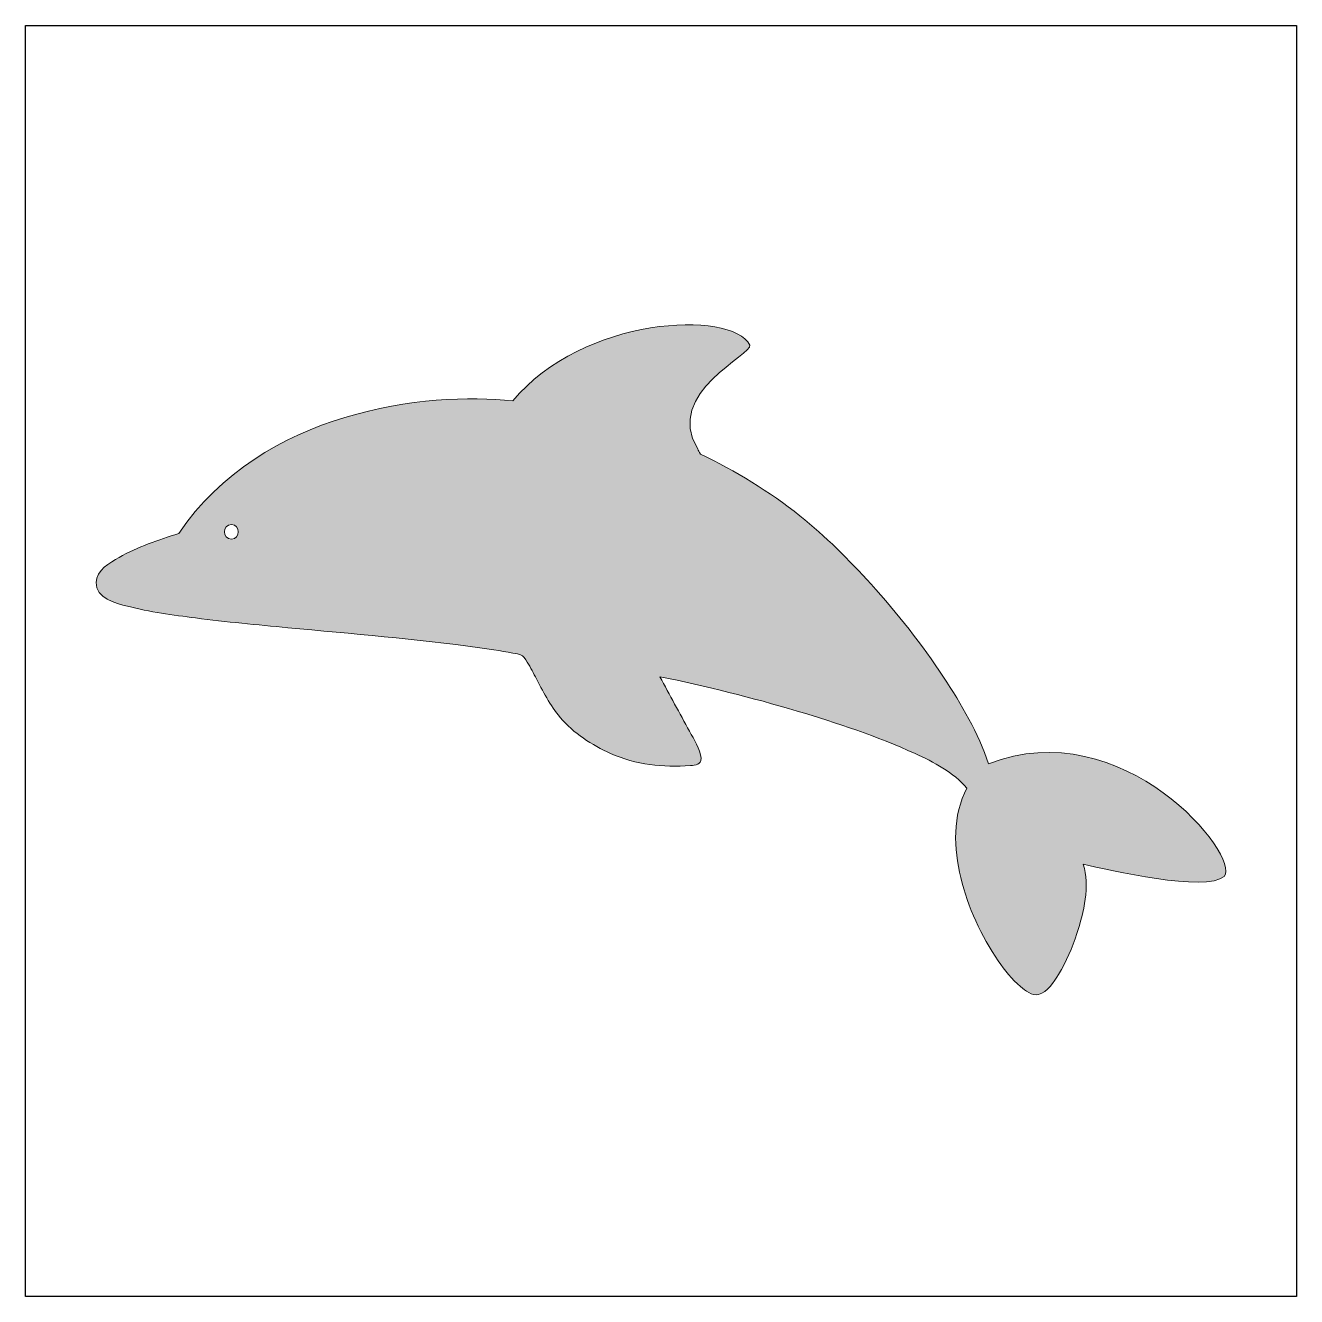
# Model space of a CAD drawing. Header units: inches. Extents: x 0 to 114, y 0 to 114.
import ezdxf

# ---------------------------------------------------------------- set-up
doc = ezdxf.new("R2010")
doc.units = ezdxf.units.IN
doc.header["$MEASUREMENT"] = 0
doc.layers.add('Image Background', color=7, linetype='Continuous')
doc.layers.add('Layer 1', color=7, linetype='Continuous')
picture_1 = doc.add_image_def('image1.png', size_in_pixel=(1350, 1350))

msp = doc.modelspace()

# ---------------------------------------------------------------- hatches: boundary and pattern name
at = {"layer": 'Layer 1', "true_color": 0xf9ec31}
h = msp.add_hatch(color=2, dxfattribs=at)
h.dxf.hatch_style = 2
edge = h.paths.add_edge_path()
edge.add_spline(control_points=[(82.56, 55.69), (80.61, 58.65), (78.41, 61.44), (76.04, 64.06), (74.06, 66.25), (71.94, 68.35), (69.64, 70.2), (66.9, 72.4), (63.84, 74.24), (60.69, 75.76), (60.6, 75.93), (60.51, 76.09), (60.45, 76.22), (57.36, 81.3), (65.49, 84.73), (65.14, 85.56), (63.49, 88.77), (50.1, 88.13), (43.82, 80.53), (36.15, 81.41), (21.27, 79.69), (13.79, 68.61), (11.96, 68.03), (10.1, 67.41), (8.42, 66.47), (7.62, 66.02), (6.37, 65.28), (6.35, 64.22), (6.32, 62.8), (8.12, 62.35), (9.18, 62.07), (11.18, 61.56), (13.25, 61.28), (15.3, 61.02), (18.06, 60.67), (20.83, 60.4), (23.61, 60.14), (29.36, 59.59), (35.14, 59.15), (40.86, 58.34), (41.99, 58.18), (43.12, 58), (44.24, 57.78), (44.66, 57.7), (44.78, 57.61), (45.01, 57.24), (45.32, 56.75), (45.59, 56.23), (45.86, 55.72), (46.52, 54.47), (47.17, 53.15), (48.09, 52.06), (49.26, 50.67), (50.96, 49.57), (52.61, 48.84), (54.89, 47.82), (57.33, 47.56), (59.8, 47.75), (60.25, 47.79), (60.8, 47.83), (60.75, 48.41), (60.69, 49.25), (60.1, 50.11), (59.71, 50.83), (58.83, 52.47), (57.91, 54.09), (57.06, 55.74), (61.21, 54.89), (65.32, 53.86), (69.38, 52.65), (72.98, 51.58), (76.57, 50.38), (80, 48.83), (81.68, 48.06), (83.43, 47.14), (84.66, 45.72), (83.35, 43.26), (83.47, 40.3), (84.11, 37.67), (84.75, 35.01), (85.92, 32.43), (87.48, 30.18), (88.06, 29.35), (88.7, 28.53), (89.48, 27.87), (89.89, 27.51), (90.51, 27.02), (91.1, 27.16), (91.9, 27.36), (92.49, 28.32), (92.89, 28.97), (93.6, 30.11), (94.13, 31.37), (94.54, 32.64), (95.16, 34.55), (95.75, 36.9), (95.12, 38.88), (97.43, 38.32), (106.15, 36.35), (107.8, 37.78), (109.33, 39.59), (98.69, 52.64), (86.6, 47.9), (85.69, 50.68), (84.16, 53.26), (82.56, 55.69)], knot_values=[0, 0, 0, 0, 1, 1, 1, 2, 2, 2, 3, 3, 3, 4, 4, 4, 5, 5, 5, 6, 6, 6, 7, 7, 7, 8, 8, 8, 9, 9, 9, 10, 10, 10, 11, 11, 11, 12, 12, 12, 13, 13, 13, 14, 14, 14, 15, 15, 15, 16, 16, 16, 17, 17, 17, 18, 18, 18, 19, 19, 19, 20, 20, 20, 21, 21, 21, 22, 22, 22, 23, 23, 23, 24, 24, 24, 25, 25, 25, 26, 26, 26, 27, 27, 27, 28, 28, 28, 29, 29, 29, 30, 30, 30, 31, 31, 31, 32, 32, 32, 33, 33, 33, 34, 34, 34, 35, 35, 35, 35], degree=3, periodic=1)
edge = h.paths.add_edge_path()
edge.add_spline(control_points=[(18.52, 69.41), (19.34, 69.41), (19.34, 68.12), (18.52, 68.12), (17.69, 68.12), (17.69, 69.41), (18.52, 69.41)], knot_values=[0, 0, 0, 0, 1, 1, 1, 2, 2, 2, 2], degree=3, periodic=1)

# ---------------------------------------------------------------- linework, layer by layer
at = {"layer": 'Layer 1', "lineweight": 0}
for points, knots in [([(82.56, 55.69), (80.61, 58.65), (78.41, 61.44), (76.04, 64.06), (74.06, 66.25), (71.94, 68.35), (69.64, 70.2), (66.9, 72.4), (63.84, 74.24), (60.69, 75.76), (60.6, 75.93), (60.51, 76.09), (60.45, 76.22), (57.36, 81.3), (65.49, 84.73), (65.14, 85.56), (63.49, 88.77), (50.1, 88.13), (43.82, 80.53), (36.15, 81.41), (21.27, 79.69), (13.79, 68.61), (11.96, 68.03), (10.1, 67.41), (8.42, 66.47), (7.62, 66.02), (6.37, 65.28), (6.35, 64.22), (6.32, 62.8), (8.12, 62.35), (9.18, 62.07), (11.18, 61.56), (13.25, 61.28), (15.3, 61.02), (18.06, 60.67), (20.83, 60.4), (23.61, 60.14), (29.36, 59.59), (35.14, 59.15), (40.86, 58.34), (41.99, 58.18), (43.12, 58), (44.24, 57.78), (44.66, 57.7), (44.78, 57.61), (45.01, 57.24), (45.32, 56.75), (45.59, 56.23), (45.86, 55.72), (46.52, 54.47), (47.17, 53.15), (48.09, 52.06), (49.26, 50.67), (50.96, 49.57), (52.61, 48.84), (54.89, 47.82), (57.33, 47.56), (59.8, 47.75), (60.25, 47.79), (60.8, 47.83), (60.75, 48.41), (60.69, 49.25), (60.1, 50.11), (59.71, 50.83), (58.83, 52.47), (57.91, 54.09), (57.06, 55.74), (61.21, 54.89), (65.32, 53.86), (69.38, 52.65), (72.98, 51.58), (76.57, 50.38), (80, 48.83), (81.68, 48.06), (83.43, 47.14), (84.66, 45.72), (83.35, 43.26), (83.47, 40.3), (84.11, 37.67), (84.75, 35.01), (85.92, 32.43), (87.48, 30.18), (88.06, 29.35), (88.7, 28.53), (89.48, 27.87), (89.89, 27.51), (90.51, 27.02), (91.1, 27.16), (91.9, 27.36), (92.49, 28.32), (92.89, 28.97), (93.6, 30.11), (94.13, 31.37), (94.54, 32.64), (95.16, 34.55), (95.75, 36.9), (95.12, 38.88), (97.43, 38.32), (106.15, 36.35), (107.8, 37.78), (109.33, 39.59), (98.69, 52.64), (86.6, 47.9), (85.69, 50.68), (84.16, 53.26), (82.56, 55.69)], [0, 0, 0, 0, 1, 1, 1, 2, 2, 2, 3, 3, 3, 4, 4, 4, 5, 5, 5, 6, 6, 6, 7, 7, 7, 8, 8, 8, 9, 9, 9, 10, 10, 10, 11, 11, 11, 12, 12, 12, 13, 13, 13, 14, 14, 14, 15, 15, 15, 16, 16, 16, 17, 17, 17, 18, 18, 18, 19, 19, 19, 20, 20, 20, 21, 21, 21, 22, 22, 22, 23, 23, 23, 24, 24, 24, 25, 25, 25, 26, 26, 26, 27, 27, 27, 28, 28, 28, 29, 29, 29, 30, 30, 30, 31, 31, 31, 32, 32, 32, 33, 33, 33, 34, 34, 34, 35, 35, 35, 35]), ([(18.52, 69.41), (19.34, 69.41), (19.34, 68.12), (18.52, 68.12), (17.69, 68.12), (17.69, 69.41), (18.52, 69.41)], [0, 0, 0, 0, 1, 1, 1, 2, 2, 2, 2])]:
    msp.add_open_spline(points, degree=3, knots=knots, dxfattribs=at)

# ---------------------------------------------------------------- pictures from other files: only their frames are drawn
at = {"layer": 'Image Background'}
image = msp.add_image(picture_1, insert=(0, 0), size_in_units=(114.3, 114.3), dxfattribs=at)

doc.saveas('drawing.dxf')
